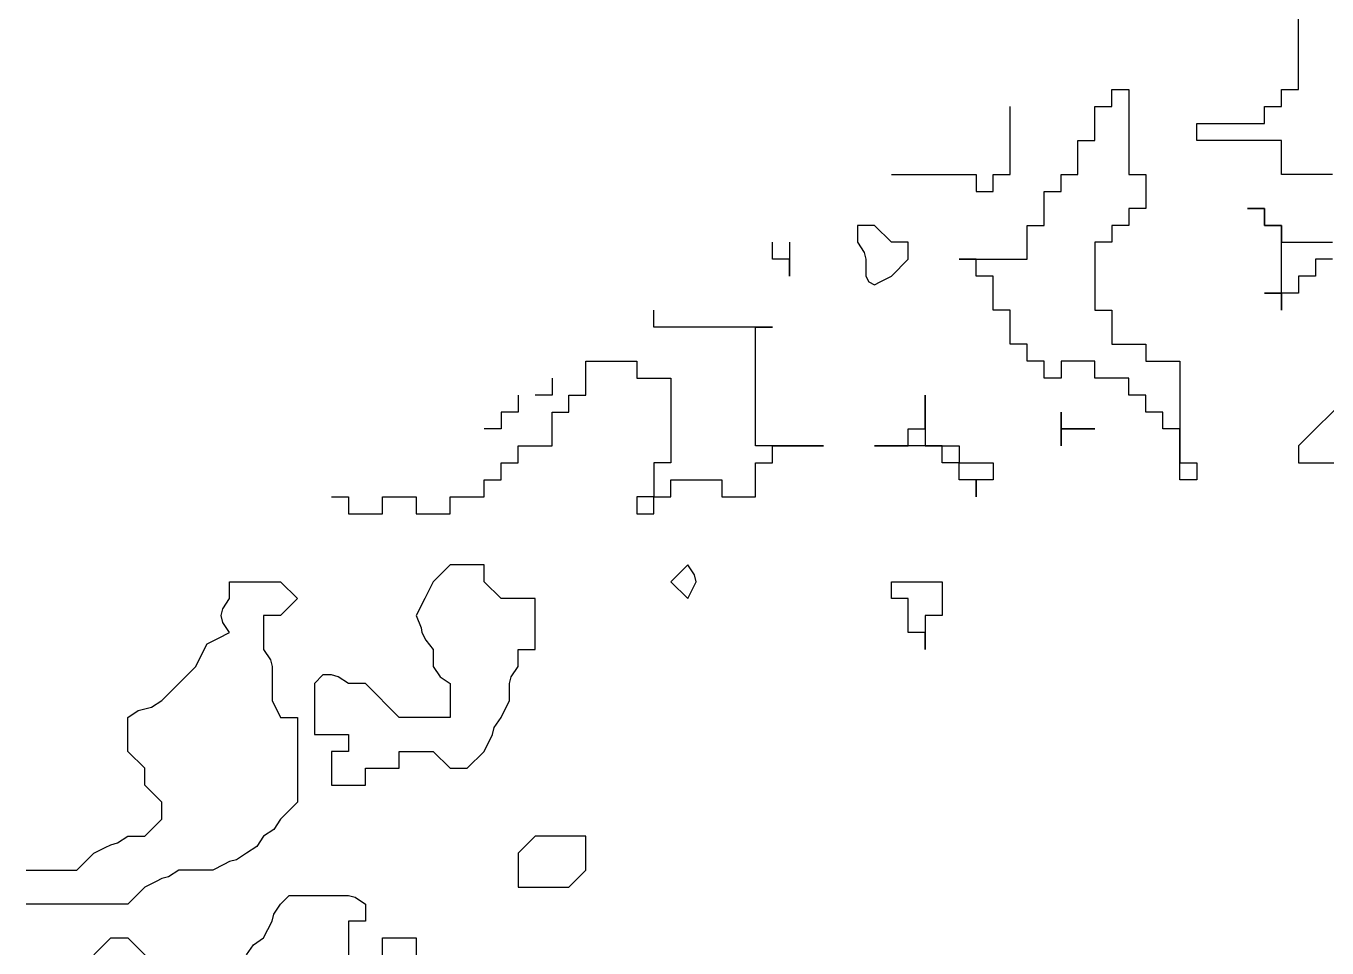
# Model space of a CAD drawing. Header units: inches. Extents: x 794995 to 811195, y 2485918 to 2508058.
# Drawn here: x 794995 to 797295, y 2491961 to 2493591 of the extents above; entities that cross this region are included whole.
import ezdxf

# ---------------------------------------------------------------- set-up
doc = ezdxf.new("R2010")
doc.units = ezdxf.units.IN
doc.header["$MEASUREMENT"] = 0
doc.layers.add('contour', color=7, linetype='Continuous')

msp = doc.modelspace()

# ---------------------------------------------------------------- linework, layer by layer
at = {"layer": 'contour'}
for points in [[(797305.2, 2493328.4), (797215.2, 2493328.4), (797215.2, 2493388.4), (797065.2, 2493388.4), (797065.2, 2493418.4), (797155.2, 2493418.4), (797185.2, 2493418.4), (797185.2, 2493448.4), (797215.2, 2493448.4), (797215.2, 2493478.4), (797245.2, 2493478.4), (797245.2, 2493628.4)], [(796525.2, 2493328.4), (796675.2, 2493328.4), (796675.2, 2493298.4), (796705.2, 2493298.4), (796705.2, 2493328.4), (796735.2, 2493328.4), (796735.2, 2493448.4)], [(797305.2, 2493178.4), (797275.2, 2493178.4), (797275.2, 2493148.4), (797245.2, 2493148.4), (797245.2, 2493118.4), (797215.2, 2493118.4), (797215.2, 2493088.4), (797215.2, 2493118.4), (797185.2, 2493118.4), (797215.2, 2493118.4), (797215.2, 2493238.4), (797185.2, 2493238.4), (797185.2, 2493268.4), (797155.2, 2493268.4), (797185.2, 2493268.4), (797185.2, 2493238.4), (797215.2, 2493238.4), (797215.2, 2493208.4), (797275.2, 2493208.4), (797305.2, 2493208.4)], [(796345.2, 2493208.4), (796345.2, 2493148.4), (796345.2, 2493178.4), (796315.2, 2493178.4), (796315.2, 2493208.4)], [(795535.2, 2492758.4), (795565.2, 2492758.4), (795565.2, 2492728.4), (795625.2, 2492728.4), (795625.2, 2492758.4), (795685.2, 2492758.4), (795685.2, 2492728.4), (795745.2, 2492728.4), (795745.2, 2492758.4), (795805.2, 2492758.4), (795805.2, 2492788.4), (795835.2, 2492788.4), (795835.2, 2492818.4), (795865.2, 2492818.4), (795865.2, 2492848.4), (795925.2, 2492848.4), (795925.2, 2492878.4), (795925.2, 2492908.4), (795955.2, 2492908.4), (795955.2, 2492938.4), (795985.2, 2492938.4), (795985.2, 2492968.4), (795985.2, 2492998.4), (796075.2, 2492998.4), (796075.2, 2492968.4), (796135.2, 2492968.4), (796135.2, 2492818.4), (796105.2, 2492818.4), (796105.2, 2492758.4), (796075.2, 2492758.4), (796075.2, 2492728.4), (796105.2, 2492728.4), (796105.2, 2492758.4), (796135.2, 2492758.4), (796135.2, 2492788.4), (796225.2, 2492788.4), (796225.2, 2492758.4), (796285.2, 2492758.4), (796285.2, 2492788.4), (796285.2, 2492818.4), (796315.2, 2492818.4), (796315.2, 2492848.4), (796405.2, 2492848.4), (796285.2, 2492848.4), (796285.2, 2493028.4), (796285.2, 2493058.4), (796315.2, 2493058.4), (796105.2, 2493058.4), (796105.2, 2493088.4)], [(795925.2, 2492968.4), (795925.2, 2492938.4), (795895.2, 2492938.4)], [(795865.2, 2492938.4), (795865.2, 2492908.4), (795835.2, 2492908.4), (795835.2, 2492878.4), (795805.2, 2492878.4)], [(794995.2, 2492098.4), (795085.2, 2492098.4), (795115.2, 2492128.4), (795135.2, 2492138.4), (795145.2, 2492143.4), (795157.2, 2492146.4), (795175.2, 2492158.4), (795205.2, 2492158.4), (795235.2, 2492188.4), (795235.2, 2492218.4), (795205.2, 2492248.4), (795205.2, 2492278.4), (795175.2, 2492308.4), (795175.2, 2492368.4), (795193.2, 2492380.4), (795217.2, 2492386.4), (795235.2, 2492398.4), (795265.2, 2492428.4), (795295.2, 2492458.4), (795310.2, 2492488.4), (795315.2, 2492498.4), (795335.2, 2492508.4), (795355.2, 2492518.4), (795343.2, 2492536.4), (795340.2, 2492548.4), (795343.2, 2492560.4), (795355.2, 2492578.4), (795355.2, 2492608.4), (795445.2, 2492608.4), (795475.2, 2492578.4), (795445.2, 2492548.4), (795415.2, 2492548.4), (795415.2, 2492488.4), (795427.2, 2492470.4), (795430.2, 2492458.4), (795430.2, 2492398.4), (795445.2, 2492368.4), (795475.2, 2492368.4), (795475.2, 2492218.4), (795445.2, 2492188.4), (795433.2, 2492170.4), (795415.2, 2492158.4), (795403.2, 2492140.4), (795385.2, 2492128.4), (795367.2, 2492116.4), (795355.2, 2492113.4), (795345.2, 2492108.4), (795325.2, 2492098.4), (795265.2, 2492098.4), (795247.2, 2492086.4), (795235.2, 2492083.4), (795225.2, 2492078.4), (795205.2, 2492068.4), (795175.2, 2492038.4), (794995.2, 2492038.4)], [(795385.2, 2491948.4), (795397.2, 2491966.4), (795415.2, 2491978.4), (795430.2, 2492008.4), (795433.2, 2492020.4), (795445.2, 2492038.4), (795460.2, 2492053.4), (795565.2, 2492053.4), (795577.2, 2492050.4), (795595.2, 2492038.4), (795595.2, 2492008.4), (795565.2, 2492008.4), (795565.2, 2491918.4)], [(795115.2, 2491948.4), (795145.2, 2491978.4), (795175.2, 2491978.4), (795235.2, 2491918.4)], [(795625.2, 2491948.4), (795625.2, 2491978.4), (795685.2, 2491978.4), (795685.2, 2491858.4)]]:
    msp.add_lwpolyline(points, dxfattribs=at)
for points in [[(797065.2, 2492788.4), (797035.2, 2492788.4), (797035.2, 2492878.4), (797005.2, 2492878.4), (797005.2, 2492908.4), (796975.2, 2492908.4), (796975.2, 2492938.4), (796945.2, 2492938.4), (796945.2, 2492968.4), (796885.2, 2492968.4), (796885.2, 2492998.4), (796825.2, 2492998.4), (796825.2, 2492968.4), (796795.2, 2492968.4), (796795.2, 2492998.4), (796765.2, 2492998.4), (796765.2, 2493028.4), (796735.2, 2493028.4), (796735.2, 2493088.4), (796705.2, 2493088.4), (796705.2, 2493148.4), (796675.2, 2493148.4), (796675.2, 2493178.4), (796645.2, 2493178.4), (796735.2, 2493178.4), (796765.2, 2493178.4), (796765.2, 2493238.4), (796795.2, 2493238.4), (796795.2, 2493298.4), (796825.2, 2493298.4), (796825.2, 2493328.4), (796855.2, 2493328.4), (796855.2, 2493388.4), (796885.2, 2493388.4), (796885.2, 2493448.4), (796915.2, 2493448.4), (796915.2, 2493478.4), (796945.2, 2493478.4), (796945.2, 2493328.4), (796975.2, 2493328.4), (796975.2, 2493268.4), (796945.2, 2493268.4), (796945.2, 2493238.4), (796915.2, 2493238.4), (796915.2, 2493208.4), (796885.2, 2493208.4), (796885.2, 2493178.4), (796885.2, 2493088.4), (796915.2, 2493088.4), (796915.2, 2493028.4), (796975.2, 2493028.4), (796975.2, 2492998.4), (797035.2, 2492998.4), (797035.2, 2492818.4), (797065.2, 2492818.4)], [(796495.2, 2493133.4), (796505.2, 2493138.4), (796525.2, 2493148.4), (796555.2, 2493178.4), (796555.2, 2493208.4), (796525.2, 2493208.4), (796495.2, 2493238.4), (796465.2, 2493238.4), (796465.2, 2493208.4), (796477.2, 2493190.4), (796480.2, 2493178.4), (796480.2, 2493148.4), (796485.2, 2493138.4)], [(796675.2, 2492758.4), (796675.2, 2492788.4), (796645.2, 2492788.4), (796645.2, 2492818.4), (796615.2, 2492818.4), (796615.2, 2492848.4), (796495.2, 2492848.4), (796525.2, 2492848.4), (796555.2, 2492848.4), (796555.2, 2492878.4), (796585.2, 2492878.4), (796585.2, 2492938.4), (796585.2, 2492848.4), (796645.2, 2492848.4), (796645.2, 2492818.4), (796705.2, 2492818.4), (796705.2, 2492788.4), (796675.2, 2492788.4)], [(797335.2, 2492818.4), (797350.2, 2492833.4), (797350.2, 2492848.4), (797355.2, 2492858.4), (797365.2, 2492878.4), (797365.2, 2492938.4), (797335.2, 2492938.4), (797305.2, 2492908.4), (797275.2, 2492878.4), (797245.2, 2492848.4), (797245.2, 2492818.4)], [(796825.2, 2492848.4), (796825.2, 2492908.4), (796825.2, 2492878.4), (796885.2, 2492878.4), (796825.2, 2492878.4)], [(795565.2, 2492248.4), (795595.2, 2492248.4), (795595.2, 2492278.4), (795625.2, 2492278.4), (795655.2, 2492278.4), (795655.2, 2492308.4), (795715.2, 2492308.4), (795745.2, 2492278.4), (795775.2, 2492278.4), (795805.2, 2492308.4), (795820.2, 2492338.4), (795823.2, 2492350.4), (795835.2, 2492368.4), (795850.2, 2492398.4), (795850.2, 2492428.4), (795853.2, 2492440.4), (795865.2, 2492458.4), (795865.2, 2492488.4), (795895.2, 2492488.4), (795895.2, 2492578.4), (795835.2, 2492578.4), (795805.2, 2492608.4), (795805.2, 2492638.4), (795745.2, 2492638.4), (795715.2, 2492608.4), (795700.2, 2492578.4), (795685.2, 2492548.4), (795693.7, 2492526.9), (795695.2, 2492518.4), (795701.8, 2492505), (795715.2, 2492488.4), (795715.2, 2492458.4), (795727.2, 2492440.4), (795745.2, 2492428.4), (795745.2, 2492368.4), (795655.2, 2492368.4), (795595.2, 2492428.4), (795565.2, 2492428.4), (795547.2, 2492440.4), (795535.2, 2492443.4), (795520.2, 2492443.4), (795505.2, 2492428.4), (795505.2, 2492338.4), (795565.2, 2492338.4), (795565.2, 2492308.4), (795535.2, 2492308.4), (795535.2, 2492278.4), (795535.2, 2492248.4)], [(796165.2, 2492578.4), (796180.2, 2492608.4), (796177.2, 2492620.4), (796165.2, 2492638.4), (796135.2, 2492608.4)], [(796585.2, 2492488.4), (796585.2, 2492518.4), (796555.2, 2492518.4), (796555.2, 2492578.4), (796525.2, 2492578.4), (796525.2, 2492608.4), (796615.2, 2492608.4), (796615.2, 2492548.4), (796585.2, 2492548.4), (796585.2, 2492518.4)], [(795955.2, 2492068.4), (795985.2, 2492098.4), (795985.2, 2492158.4), (795895.2, 2492158.4), (795865.2, 2492128.4), (795865.2, 2492068.4)]]:
    msp.add_lwpolyline(points, close=True, dxfattribs=at)

doc.saveas('drawing.dxf')
